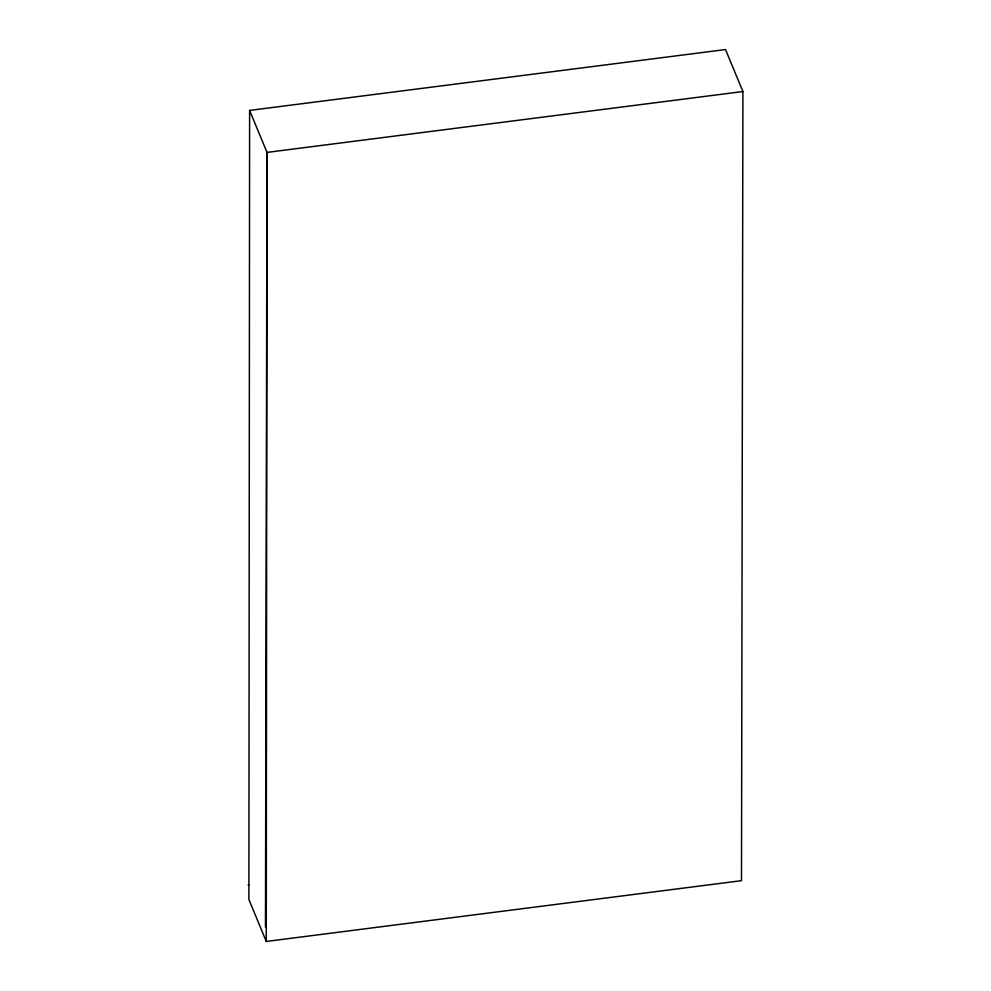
<?xml version="1.0" encoding="UTF-8"?>
<svg xmlns="http://www.w3.org/2000/svg" width="991" height="991" viewBox="0 0 991 991"><rect width="100%" height="100%" fill="white"/><g stroke="black" fill="none" stroke-linecap="round" stroke-linejoin="round"><path stroke-width="1.49" d="M248.902 884.938L249.608 110.41L725.523 49.55L742.916 91.531L741.491 880.677L266.269 941.45L248.877 899.469L248.902 884.938L248.084 885.05M266.269 941.45L267 152.403L249.608 110.41M742.916 91.531L267 152.403L265.477 927.031L266.294 926.932"/></g></svg>
